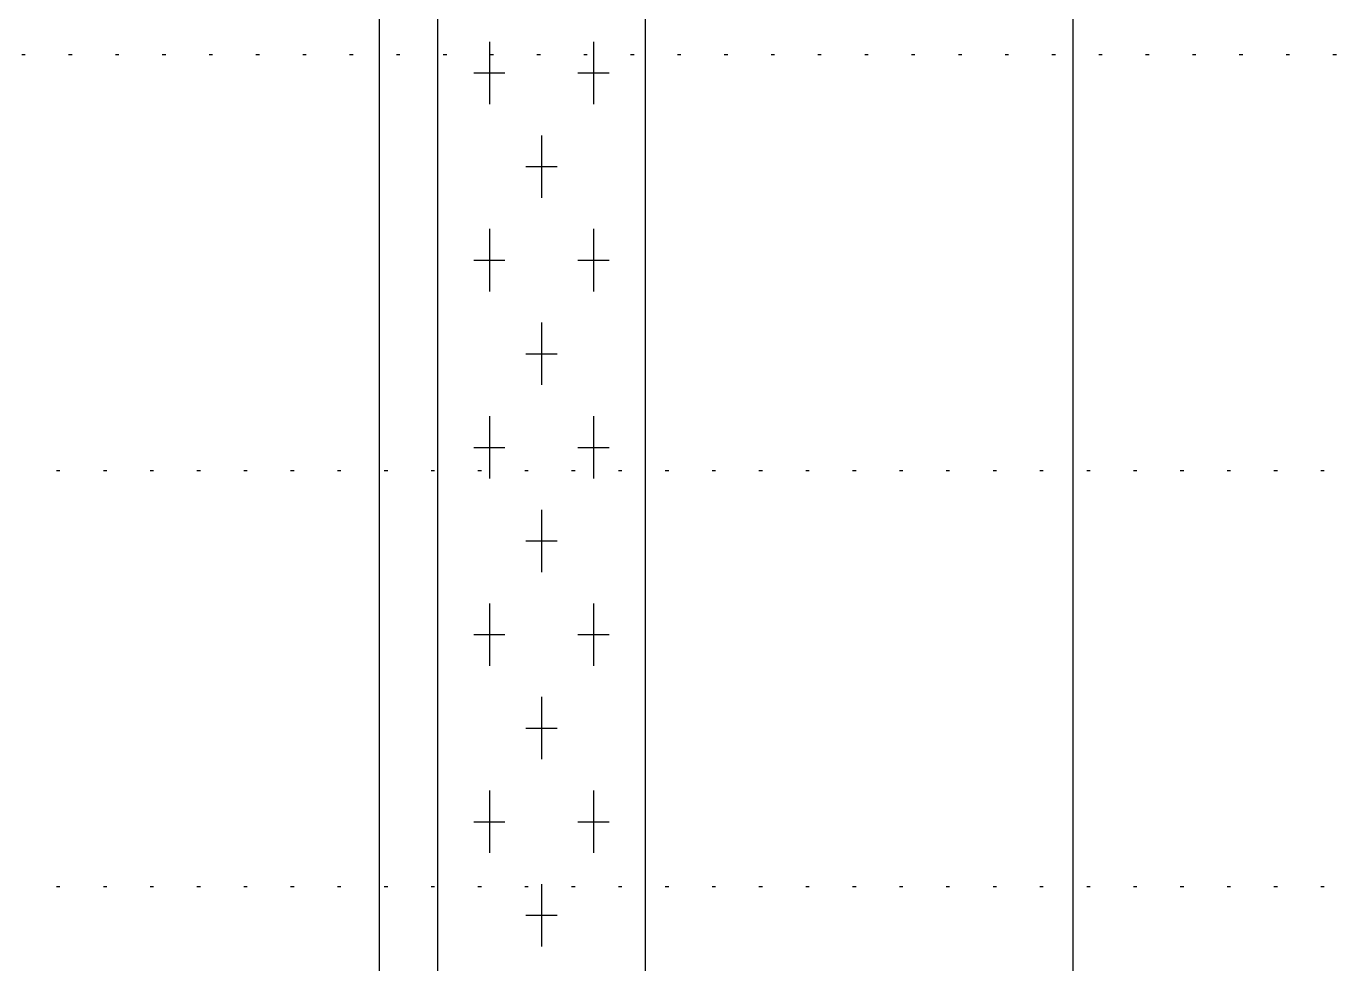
# Model space of a CAD drawing. Header units: millimetres. Extents: x -1499 to 6658, y -12483 to -6008.
# Drawn here: x 2345.98 to 2383.71, y -10867.29 to -10840.24 of the extents above; entities that cross this region are included whole.
import ezdxf

# ---------------------------------------------------------------- set-up
doc = ezdxf.new("R2010")
doc.units = ezdxf.units.MM
doc.linetypes.add('A-DOTLN01H', pattern=[0.125, 0, -0.125])
for name, color, linetype in [('32fgasdgasdf', 7, 'Continuous'), ('CR-GRID', 56, 'A-DOTLN01H'), ('수직그리드', 1, 'Continuous')]:
    doc.layers.add(name, color=color, linetype=linetype)

msp = doc.modelspace()

# ---------------------------------------------------------------- linework, layer by layer
at = {"layer": '32fgasdgasdf'}
for p, q in [((2357.837, -10785.787), (2357.837, -10948.387)), ((2363.837, -10948.387), (2363.837, -10785.787)), ((2359.337, -10840.687), (2359.337, -10842.487)), ((2362.337, -10840.687), (2362.337, -10842.487)), ((2358.887, -10841.587), (2359.787, -10841.587)), ((2361.887, -10841.587), (2362.787, -10841.587)), ((2360.837, -10843.387), (2360.837, -10845.187)), ((2360.387, -10844.287), (2361.287, -10844.287)), ((2359.337, -10846.087), (2359.337, -10847.887)), ((2362.337, -10846.087), (2362.337, -10847.887)), ((2358.887, -10846.987), (2359.787, -10846.987)), ((2361.887, -10846.987), (2362.787, -10846.987)), ((2360.837, -10848.787), (2360.837, -10850.587)), ((2360.387, -10849.687), (2361.287, -10849.687)), ((2359.337, -10851.487), (2359.337, -10853.287)), ((2362.337, -10851.487), (2362.337, -10853.287)), ((2358.887, -10852.387), (2359.787, -10852.387)), ((2361.887, -10852.387), (2362.787, -10852.387)), ((2360.837, -10854.187), (2360.837, -10855.987)), ((2360.387, -10855.087), (2361.287, -10855.087)), ((2359.337, -10856.887), (2359.337, -10858.687)), ((2362.337, -10856.887), (2362.337, -10858.687)), ((2358.887, -10857.787), (2359.787, -10857.787)), ((2361.887, -10857.787), (2362.787, -10857.787)), ((2360.837, -10859.587), (2360.837, -10861.387)), ((2360.387, -10860.487), (2361.287, -10860.487)), ((2359.337, -10862.287), (2359.337, -10864.087)), ((2362.337, -10862.287), (2362.337, -10864.087)), ((2358.887, -10863.187), (2359.787, -10863.187)), ((2361.887, -10863.187), (2362.787, -10863.187)), ((2360.837, -10864.987), (2360.837, -10866.787)), ((2360.387, -10865.887), (2361.287, -10865.887))]:
    msp.add_line(p, q, dxfattribs=at)
at = {"layer": 'CR-GRID', "linetype": 'A-DOTLN01H', "ltscale": 10}
for p, q in [((696.157, -10841.058), (6196.157, -10841.058)), ((2236.157, -10865.058), (6196.157, -10865.058))]:
    msp.add_line(p, q, dxfattribs=at)
at = {"layer": 'CR-GRID', "color": 6, "linetype": 'A-DOTLN01H', "ltscale": 10}
msp.add_line((2236.157, -10853.058), (6196.157, -10853.058), dxfattribs=at)
at = {"layer": '수직그리드'}
for p, q in [((2376.157, -10704.444), (2376.157, -11873.058)), ((2356.157, -10759.722), (2356.157, -11873.058))]:
    msp.add_line(p, q, dxfattribs=at)

doc.saveas('drawing.dxf')
